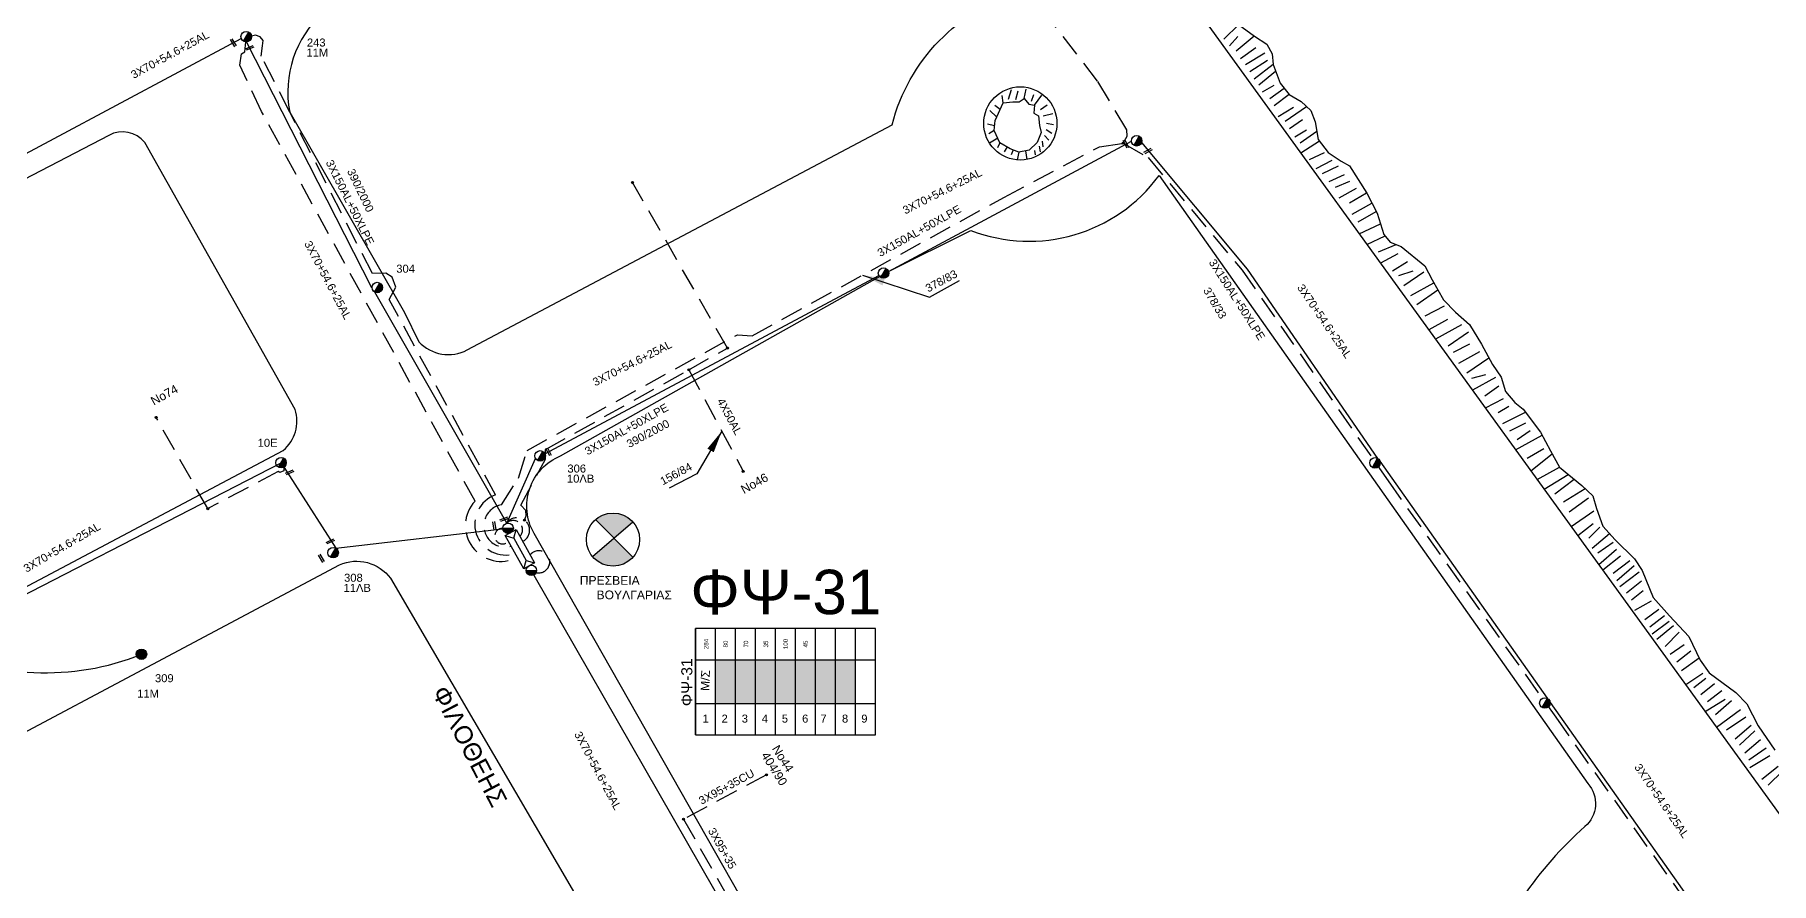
# Model space of a CAD drawing. Header units: millimetres. Extents: x 895 to 1951, y 728 to 1259.
# Drawn here: x 1061.8 to 1257.2, y 842.8 to 938.2 of the extents above; entities that cross this region are included whole.
import ezdxf
from ezdxf.enums import TextEntityAlignment as Align

# ---------------------------------------------------------------- set-up
doc = ezdxf.new("R2010")
doc.units = ezdxf.units.MM
doc.linetypes.add('DASHED', pattern=[19.05, 12.7, -6.35])
for name, color, linetype in [('Άγνωστα', 7, 'Continuous'), ('Ασφαλειοκιβώτια Χ.Τ 9 αναχωρήσεων', 7, 'Continuous'), ('Επιγραφές - Σχήματα', 7, 'Continuous'), ('Καλώδια ΧΤ   3x150AL+50XLPE', 7, 'DASHED'), ('Καλώδια ΧΤ   3x95+35 CU', 7, 'DASHED'), ('Μηχανική τομή', 7, 'Continuous'), ('Στύλος Ξύλινος', 7, 'Continuous'), ('Στύλος Ξύλινος @ 1', 7, 'Continuous'), ('Στύλος ΦΜ', 7, 'Continuous'), ('Στύλος ΦΜ @ 1', 7, 'Continuous'), ('Συνδέσεις', 7, 'Continuous'), ('Συνεστραμμένα ΧΤ   3x70+54.6+25 AL', 7, 'SYN_LINE'), ('Υποσταθμός εναέριος 2 στύλων', 7, 'Continuous'), ('Υποσταθμός πόλεως', 7, 'Continuous'), ('Υπόβαθρο ΔΕΗ', 7, 'Continuous'), ('Υπόγεια καλώδια Δικτύου ΧΤ και Παρ. ΧΤ - 3X150+70 AL', 7, 'DASHED'), ('Υπόγεια καλώδια Παροχών ΧΤ   4x50AL', 7, 'DASHED')]:
    doc.layers.add(name, color=color, linetype=linetype)
doc.styles.get("Standard").update_dxf_attribs({"font": 'ARIAL.TTF'})
doc.linetypes.add('SYN_LINE', pattern='A,0.5,-0.0001,["/\\/\\/\\/",Standard,S=0.1,R=0,X=0,Y=-0.05],-0.25', length=0.7501)
doc.dimstyles.new('ISO-25', dxfattribs={"dimtxt": 2.5, "dimasz": 2.5, "dimexe": 1.25, "dimexo": 0.625, "dimtad": 1, "dimtxsty": 'Standard', "dimcen": 2.5, "dimadec": 0, "dimazin": 0, "dimtfac": 1, "dimtmove": 0, "dimatfit": 3, "dimfxl": 1, "dimarcsym": 0})

# ---------------------------------------------------------------- blocks, each defined once
blk = doc.blocks.new('ΥΠΑΡΧΩΝ ΤΣΙΜΕΝΤΕΝΙΟΣ ΣΤΥΛΟΣ')
at = {"layer": 'Στύλος ΦΜ'}
blk.add_hatch(color=7, dxfattribs=at).paths.add_polyline_path([(-1.29, -2.28, 0.574793), (2.62, 0, 0.268822), (1.3, 2.27)])
at = {"layer": 'Στύλος ΦΜ', "color": 7}
blk.add_line((-1.29, -2.28), (1.3, 2.27), dxfattribs=at)
blk.add_circle((0, 0), 2.62, dxfattribs=at)
at = {"layer": 'Στύλος ΦΜ', "flags": 4}
for tag, p in [('ΑΡΙΘΜΟΣ', (-4.68, 8.05)), ('ΤΥΠΟΣ', (-4.91, 3.03))]:
    blk.add_attdef(tag, p, '', height=4, dxfattribs=at)
blk = doc.blocks.new('ΜΗΧΑΝΙΚΗ ΤΟΜΗ')
at = {"layer": 'Μηχανική τομή', "ltscale": 40}
for p, q in [((-1.89, 0.78), (1.89, 0.78)), ((1.89, 0), (-1.89, 0))]:
    blk.add_line(p, q, dxfattribs=at)
blk = doc.blocks.new('ΥΠΟΣΤΑΘΜΟΣ ΕΝΑΕΡΙΟΣ ΕΠΙ 2 ΣΤΥΛΩΝ')
at = {"layer": 'Υποσταθμός εναέριος 2 στύλων', "linetype": 'Continuous'}
for points in [[(-11.97, -2.11, 0.574793), (-8.45, -0.07, 0.268822), (-9.64, 1.98)], [(9.68, -2.15, 0.574793), (13.19, -0.1, 0.268822), (12.01, 1.95)]]:
    blk.add_hatch(color=256, dxfattribs=at).paths.add_polyline_path(points)
for p, q in [((-11.97, -2.11), (-9.64, 1.98)), ((9.68, -2.15), (12.01, 1.95))]:
    blk.add_line(p, q, dxfattribs=at)
for centre in [(-10.81, -0.07), (10.84, -0.1)]:
    blk.add_circle(centre, 2.36, dxfattribs=at)
at = {"layer": 'Υποσταθμός πόλεως', "linetype": 'Continuous', "ltscale": 40}
blk.add_lwpolyline([(-8.57, 2.82), (8.57, 2.82), (8.57, -2.82), (-8.57, -2.82)], close=True, dxfattribs=at)
for points in [[(-5.75, 0), (-8.57, 2.82)], [(-8.57, -2.82), (-5.75, 0)], [(-5.75, 0), (5.75, 0)], [(5.75, 0), (8.57, 2.82)], [(8.57, -2.82), (5.75, 0)]]:
    blk.add_lwpolyline(points, dxfattribs=at)
at = {"layer": 'Υποσταθμός εναέριος 2 στύλων', "ltscale": 40, "flags": 1}
for tag, p in [('ΜΕΤΑΣΧΗΜΑΤΙΣΜΟΣ', (14.09, 2.51)), ('ΙΣΧΥΣ', (14.07, -0.28)), ('ΑΡΙΘΜΟΣ', (14.19, -3))]:
    blk.add_attdef(tag, p, '', height=1.8, dxfattribs=at)
blk = doc.blocks.new('_ΣΥΝΔΕΣΗ')
at = {"layer": 'Συνδέσεις', "linetype": 'SYN_LINE', "ltscale": 40}
blk.add_hatch(color=256, dxfattribs=at).paths.add_polyline_path([(0.5, -0.01, 1), (-0.5, -0.01, 1)])
at = {"layer": 'Συνδέσεις'}
blk.add_circle((0, -0.01), 0.5, dxfattribs=at)
blk = doc.blocks.new('ΑΣΦΑΛΕΙΟΚΙΒΩΤΙΟ ΥΠΟΣΤΑΘΜΟΥ 9 ΑΝΑΧΩΡΗΣΕΩΝ')
at = {"layer": 'Ασφαλειοκιβώτια Χ.Τ 9 αναχωρήσεων', "ltscale": 40}
for p, q in [((-23.8, 40.36), (24.02, 40.36)), ((-9.72, 40.36), (-9.72, -40.64)), ((9.94, 40.36), (9.94, -40.64)), ((-23.8, 31.36), (24.02, 31.36)), ((-23.8, 22.36), (24.02, 22.36)), ((-23.8, 13.36), (24.02, 13.36)), ((-23.8, 4.36), (24.02, 4.36)), ((-23.8, -4.64), (24.02, -4.64)), ((-23.8, -13.64), (24.02, -13.64)), ((-23.8, -22.64), (24.02, -22.64)), ((-23.8, -31.64), (24.02, -31.64))]:
    blk.add_line(p, q, dxfattribs=at)
at = {"layer": 'Ασφαλειοκιβώτια Χ.Τ 9 αναχωρήσεων'}
blk.add_lwpolyline([(-23.8, -40.64), (24.02, -40.64), (24.02, 40.36), (-23.8, 40.36)], close=True, dxfattribs=at)
for s, p in [('1', (-18.29, 37.24)), ('2', (-18.29, 28.67)), ('3', (-18.29, 19.6)), ('4', (-18.29, 10.58)), ('5', (-18.29, 1.57)), ('6', (-18.29, -7.57)), ('7', (-18.29, -15.81)), ('8', (-18.29, -25.5)), ('9', (-18.29, -34.19))]:
    blk.add_text(s, height=3.6, rotation=270, dxfattribs=at).set_placement(p)
at = {"layer": 'Ασφαλειοκιβώτια Χ.Τ 9 αναχωρήσεων', "ltscale": 40}
for tag, height, p in [('ΟΝΟΜΑ', 5, (-0.16, 44.31)), ('ΚΕΙΜΕΝΟ 1', 2, (17.06, 35.59)), ('ΚΕΙΜΕΝΟ 2', 2, (17.06, 26.88)), ('ΚΕΙΜΕΝΟ 3', 2, (17.06, 17.69)), ('ΚΕΙΜΕΝΟ 4', 2, (17.06, 8.71)), ('ΚΕΙΜΕΝΟ 5', 2, (17.06, -0.13)), ('ΚΕΙΜΕΝΟ 6', 2, (17.06, -9.05)), ('ΚΕΙΜΕΝΟ 7', 2, (17.06, -18.13)), ('ΚΕΙΜΕΝΟ 8', 2, (17.06, -26.85)), ('ΚΕΙΜΕΝΟ 9', 2, (17.06, -35.99)), ('ΣΧ', 2, (-0.1, -42.64))]:
    blk.add_attdef(tag, text='', height=height, dxfattribs=at).set_placement(p, align=Align.MIDDLE_CENTER)
blk = doc.blocks.new('ΥΠΑΡΧΩΝ ΞΥΛΙΝΟΣ ΣΤΥΛΟΣ')
at = {"layer": 'Στύλος Ξύλινος'}
h = blk.add_hatch(color=7, dxfattribs=at)
h.paths.add_polyline_path([(-2.62, 0, 0.270008), (-1.29, -2.28), (1.3, 2.27, 0.576266)])
h.paths.add_polyline_path([(-1.29, -2.28, 0.574793), (2.62, 0, 0.268822), (1.3, 2.27)])
at = {"layer": 'Στύλος Ξύλινος', "color": 7}
blk.add_line((-1.29, -2.28), (1.3, 2.27), dxfattribs=at)
blk.add_circle((0, 0), 2.62, dxfattribs=at)
at = {"layer": 'Στύλος Ξύλινος', "flags": 4}
for tag, p in [('ΑΡΙΘΜΟΣ', (-4.91, 8.6)), ('ΤΥΠΟΣ', (-4.85, 3.39))]:
    blk.add_attdef(tag, p, '', height=4, dxfattribs=at)

msp = doc.modelspace()

# ---------------------------------------------------------------- hatches: boundary and pattern name
at = {"layer": 'Ασφαλειοκιβώτια Χ.Τ 9 αναχωρήσεων'}
for color, points in [(27, [(1140.67, 867.93), (1138.42, 867.93), (1138.42, 863.02), (1140.67, 863.02)]), (62, [(1142.92, 867.93), (1140.67, 867.93), (1140.67, 863.02), (1142.92, 863.02)]), (85, [(1145.17, 867.93), (1142.92, 867.93), (1142.92, 863.02), (1145.17, 863.02)]), (6, [(1147.42, 867.93), (1145.17, 867.93), (1145.17, 863.02), (1147.42, 863.02)]), (133, [(1149.67, 867.93), (1147.42, 867.93), (1147.42, 863.02), (1149.67, 863.02)]), (30, [(1151.92, 867.93), (1149.67, 867.93), (1149.67, 863.02), (1151.92, 863.02)]), (173, [(1154.17, 867.93), (1151.92, 867.93), (1151.92, 863.02), (1154.17, 863.02)])]:
    msp.add_hatch(color=color, dxfattribs=at).paths.add_polyline_path(points)
at = {"layer": 'Επιγραφές - Σχήματα'}
h = msp.add_hatch(color=1, dxfattribs=at)
h.paths.add_polyline_path([(1126.99, 881.63), (1129.11, 883.45, 0.410809), (1124.91, 883.71)])
h.paths.add_polyline_path([(1124.57, 879.55, 0.461753), (1129.12, 879.48), (1126.99, 881.63)])

# ---------------------------------------------------------------- linework, layer by layer
at = {"layer": 'Άγνωστα', "color": 133, "linetype": 'DASHED', "ltscale": 0.2}
msp.add_lwpolyline([(1116.12, 879.45, -0.841113), (1111.36, 885.78), (1087.34, 929.63), (1084.89, 934.82), (1085.08, 936.1), (1085.48, 936.31), (1085.58, 937.44)], format="xyb", dxfattribs=at)
at = {"layer": 'Άγνωστα', "color": 6, "linetype": 'DASHED', "ltscale": 0.2}
msp.add_lwpolyline([(1089.84, 889.6), (1089.86, 889.18), (1089.39, 889.01), (1089.2, 889.12), (1081.3, 884.94), (1075.48, 895.21)], dxfattribs=at)
at = {"layer": 'Άγνωστα', "color": 27, "linetype": 'DASHED', "ltscale": 0.2}
msp.add_lwpolyline([(1134.82, 850.01), (1139.8, 841.25), (1141.98, 837.18)], dxfattribs=at)
at = {"layer": 'Επιγραφές - Σχήματα', "color": 1}
for points in [[(1124.57, 879.55), (1129.11, 883.45)], [(1129.12, 879.48), (1124.91, 883.71)]]:
    msp.add_lwpolyline(points, dxfattribs=at)
msp.add_circle((1126.88, 881.46), 2.99, dxfattribs=at)
at = {"layer": 'Καλώδια ΧΤ   3x150AL+50XLPE', "color": 62, "ltscale": 0.2}
for points in [[(1184.26, 926.04), (1184.73, 926.83), (1184.69, 927.54), (1181.39, 933.04), (1175.14, 941.13, 0.489345), (1175.45, 942.41)], [(1115.41, 880.73, -1.06118), (1114.33, 885.37), (1116.25, 888.36), (1117.21, 891.5), (1140.87, 904.49), (1142.55, 904.39), (1170.83, 919.95), (1181.62, 925.64), (1184.26, 926.04), (1187.06, 924.44), (1197.66, 911.75), (1214.06, 888.06), (1232.92, 861.47), (1247.22, 841.25), (1250.48, 836.73), (1250.88, 836.28), (1251.53, 836.14), (1252.56, 835.69), (1253.3, 835.2), (1253.58, 834.57), (1253.44, 833.96)]]:
    msp.add_lwpolyline(points, format="xyb", dxfattribs=at)
at = {"layer": 'Καλώδια ΧΤ   3x150AL+50XLPE', "color": 30, "ltscale": 0.2}
msp.add_lwpolyline([(1115.87, 879.89, -0.989623), (1113.67, 886.49), (1101.71, 908.46), (1102.47, 909.87), (1102.05, 910.97), (1101.33, 911.44), (1099.81, 911.39), (1090.51, 929.55), (1087.32, 935.84), (1087.47, 937.01), (1087.52, 937.58), (1087.19, 938), (1086.68, 938.21), (1086.2, 938.1)], format="xyb", dxfattribs=at)
at = {"layer": 'Καλώδια ΧΤ   3x150AL+50XLPE', "color": 173, "ltscale": 0.2}
msp.add_lwpolyline([(1116.92, 883.64), (1117.12, 884.15), (1117.09, 884.73), (1116.53, 885.35), (1119.29, 890.52), (1119.27, 891.58), (1135.41, 900.57), (1139.76, 903.01), (1129.07, 921.63)], dxfattribs=at)
msp.add_arc((1116.09, 882.51), 1.41, 297.0798, 146.1467, dxfattribs=at)
at = {"layer": 'Καλώδια ΧΤ   3x150AL+50XLPE', "color": 85, "linetype": 'DASHED', "ltscale": 0.1}
msp.add_arc((1115.66, 882.55), 1.05, 316.1688, 134.8535, dxfattribs=at)
at = {"layer": 'Καλώδια ΧΤ   3x150AL+50XLPE', "color": 6, "linetype": 'DASHED', "ltscale": 0.1}
msp.add_arc((1114.46, 881.85), 0.882, 88.6635, 318.2825, dxfattribs=at)
at = {"layer": 'Καλώδια ΧΤ   3x150AL+50XLPE', "color": 27, "ltscale": 0.2}
msp.add_arc((1118.53, 878.96), 1.24, 256.5755, 141.038, dxfattribs=at)
at = {"layer": 'Καλώδια ΧΤ   3x95+35 CU', "color": 27, "ltscale": 0.2}
msp.add_lwpolyline([(1144.14, 854.99), (1134.82, 850.01), (1134.82, 850.01)], dxfattribs=at)
at = {"layer": 'Συνεστραμμένα ΧΤ   3x70+54.6+25 AL', "color": 85, "ltscale": 20}
for points in [[(1049.96, 919.09), (1085.07, 937.82)], [(1099.77, 909.79), (1085.67, 937.44)], [(1114.92, 883.29), (1100.1, 909.28)]]:
    msp.add_lwpolyline(points, dxfattribs=at)
at = {"layer": 'Συνεστραμμένα ΧΤ   3x70+54.6+25 AL', "color": 173, "ltscale": 20}
for points in [[(1157.87, 911.61), (1185.19, 926.28)], [(1119.22, 891.11), (1156.78, 911.18)], [(1114.92, 883.29), (1118.16, 890.6)]]:
    msp.add_lwpolyline(points, dxfattribs=at)
at = {"layer": 'Συνεστραμμένα ΧΤ   3x70+54.6+25 AL', "color": 62, "ltscale": 20}
for points in [[(1186.33, 926.13), (1198.22, 911.87), (1212.87, 890.6)], [(1213.14, 890.28), (1231.95, 863.62)], [(1232.28, 863.15), (1247.77, 841.25), (1253.05, 833.89)]]:
    msp.add_lwpolyline(points, dxfattribs=at)
at = {"layer": 'Συνεστραμμένα ΧΤ   3x70+54.6+25 AL', "color": 6, "linetype": 'SYN_LINE', "ltscale": 20}
msp.add_lwpolyline([(1037.44, 849.17), (1049.9, 869.69), (1089.54, 890.11), (1095.7, 880.5), (1115.09, 882.73)], dxfattribs=at)
at = {"layer": 'Συνεστραμμένα ΧΤ   3x70+54.6+25 AL', "color": 27, "ltscale": 20}
msp.add_lwpolyline([(1117.98, 877.47), (1141.39, 836.59), (1141.39, 836.59)], dxfattribs=at)
at = {"layer": 'Συνεστραμμένα ΧΤ   3x70+54.6+25 AL', "color": 6, "linetype": 'SYN_LINE', "ltscale": 20}
msp.add_arc((1063.11, 895.14), 28.66, 242.5705, 291.9847, dxfattribs=at)
at = {"layer": 'Υπόβαθρο ΔΕΗ'}
for points in [[(1356.16, 740.09), (1349.47, 761.77), (1338.39, 793.51), (1330.14, 817.49), (1321.93, 841.25), (1298.05, 910.06), (1286.81, 942.22), (1285.74, 943.72), (1283.22, 945.34), (1209.46, 1000.87, 0.331413), (1203.13, 1000.91), (1168.85, 981.36, 0.491397), (1167.92, 974.75), (1189.46, 945.34), (1264.83, 841.25), (1286, 811.5), (1312.59, 773.73), (1333.03, 743.97)], [(1229.2, 841.25, 0.029261), (1225.09, 835.21), (1194.29, 818.14), (1170.31, 804.72, -0.443865), (1160.36, 806.98), (1155.89, 814.94), (1141.27, 841.25), (1118, 882.15, -0.453109), (1120.98, 890.88), (1157.87, 911.61), (1167.14, 916.24, 0.337857), (1188.31, 922.4), (1236.54, 854.01, -0.418846), (1236.21, 849.19, 0.058662), (1229.2, 841.25)]]:
    msp.add_lwpolyline(points, format="xyb", dxfattribs=at)
for points in [[(1172.84, 943.07), (1154.18, 970.06, 0.382493), (1149.13, 970.74), (1102.71, 945.34), (1094.24, 940.71, 0.261674), (1090.51, 929.55), (1103.42, 907.01), (1105.04, 903.71, 0.339954), (1110.49, 902.8), (1158.28, 928.13, -0.26783), (1172.84, 943.07)], [(1031.24, 860.47), (1031.24, 860.47), (1089.78, 891.49, 0.304729), (1091.12, 896.1), (1074.2, 926.12, 0.363376), (1070.18, 926.93), (1018.63, 900.14), (997.4, 889.09, 0.417466), (994.73, 880.47), (1007.97, 851.48, 0.328495), (1011.05, 850.27, -0.324226)], [(1122.8, 841.25), (1147.17, 799.23, -0.366429), (1143.69, 790.21), (1117.21, 775.7), (1099.22, 765.89), (1076.21, 753.37, 0.403489), (1055.02, 745.77), (1028.4, 804.53), (1016.91, 829.13, -0.332738), (1018.59, 837.21, 0.290662), (1033.06, 841.25, 0.121029), (1037.16, 847.27), (1096.11, 878.64, -0.343106), (1101.86, 877.12)]]:
    msp.add_lwpolyline(points, format="xyb", close=True, dxfattribs=at)
for points in [[(1195.6, 937.75), (1197.27, 939.38)], [(1196.24, 937.01), (1197.18, 938.04)], [(1196.98, 936.45), (1198.99, 938.13)], [(1197.23, 939.41), (1199.02, 938.1), (1200.41, 937.2), (1201.03, 936.08), (1201.14, 934.88), (1201.91, 932.8), (1202.95, 931.52), (1204.28, 930.74), (1205.36, 929.71), (1205.88, 928.46), (1206.21, 926.45), (1207.33, 924.99), (1208.77, 924.03), (1209.73, 923.5), (1211.68, 920.41), (1212.83, 918.19), (1213.58, 915.79), (1214.31, 914.93), (1215.55, 914.41), (1218.2, 912.25), (1219.01, 910.69), (1220.31, 908.42), (1221.63, 907.03), (1223.21, 905.66), (1224.56, 903.44), (1225.81, 901.14), (1226.8, 899.73), (1227.29, 898.11), (1228.31, 896.88), (1229.27, 896.12), (1231.2, 893.55), (1232.35, 891.43), (1233.34, 889.6), (1235.84, 887.55), (1237.09, 886.38), (1237.49, 884.97), (1238.21, 882.97), (1239.61, 881.43), (1241.8, 879.29), (1242.64, 877.98), (1243.9, 874.94), (1245.71, 872.88), (1247.88, 870.55), (1249.17, 867.91), (1250.19, 866.49), (1253.19, 864.25), (1254.41, 862.97), (1255.7, 860.53), (1257.56, 857.79)], [(1197.47, 935.57), (1199.17, 936.8)], [(1198.01, 934.89), (1200.2, 936.21)], [(1198.53, 934.1), (1200.51, 935.37)], [(1199.01, 933.28), (1201.14, 934.92)], [(1199.51, 932.61), (1201.41, 934.14)], [(1171.36, 930.98), (1171.7, 932.09)], [(1172.21, 930.95), (1172.45, 931.95)], [(1173.12, 931.06), (1173.35, 932.14)], [(1199.93, 931.81), (1201.24, 932.59)], [(1200.76, 931.06), (1202.37, 932.23)], [(1174.31, 930.32), (1174.22, 929.41), (1174.75, 929.11), (1174.85, 928.05), (1175.05, 927.25), (1174.59, 926.14), (1173.68, 925.28), (1172.53, 925.04), (1171.54, 925.43), (1170.41, 926.08), (1169.76, 927.46), (1169.85, 928.61), (1170.78, 930.58), (1171.84, 930.71), (1172.56, 930.69), (1173.12, 931.06), (1173.66, 930.45), (1174.31, 930.32)], [(1170.42, 929.82), (1169.84, 930.3)], [(1170.78, 930.58), (1170.67, 931.41)], [(1173.95, 930.79), (1174.2, 931.52)], [(1174.31, 930.32), (1175.11, 931.45)], [(1174.98, 929.85), (1175.7, 930.37)], [(1201.24, 930.28), (1202.92, 931.55)], [(1201.71, 929.04), (1203.41, 930.11)], [(1202.49, 928.52), (1204.87, 930.17)], [(1169.8, 928), (1169.02, 928.17)], [(1170.03, 929), (1169.26, 929.71)], [(1175.27, 929.11), (1176.37, 929.39)], [(1175.63, 928.29), (1176.44, 928.16)], [(1202.97, 927.71), (1204.45, 928.71)], [(1169.76, 927.46), (1169.16, 927.11)], [(1170.15, 926.63), (1169.22, 926.06)], [(1170.41, 926.08), (1170.14, 925.54)], [(1175.14, 926.29), (1175.22, 925.62)], [(1175.42, 926.92), (1175.89, 926.38)], [(1175.59, 927.59), (1176.26, 927.16)], [(1203.59, 926.76), (1204.89, 927.55)], [(1204.16, 926.1), (1206.05, 927.41)], [(1206.35, 926.27), (1204.25, 924.92)], [(1171.2, 925.62), (1170.87, 925.06)], [(1171.89, 925.29), (1171.65, 924.74)], [(1172.53, 925.04), (1172.35, 924.16)], [(1173.27, 925.19), (1173.42, 924.2)], [(1174.29, 925.23), (1174.35, 924.73)], [(1174.82, 925.7), (1174.94, 925.08)], [(1205.22, 924.21), (1206.93, 925)], [(1205.97, 923.21), (1207.78, 924.14)], [(1206.69, 922.65), (1208.5, 923.5)], [(1207.42, 921.74), (1209.18, 922.53)], [(1208.16, 921.1), (1209.75, 921.79)], [(1208.57, 919.9), (1210.51, 920.97)], [(1209.72, 919.32), (1211.65, 920.46)], [(1210.02, 918.08), (1212.25, 919.31)], [(1210.69, 917.2), (1212.74, 918.36)], [(1210.81, 915.86), (1213.21, 916.96)], [(1211.69, 914.64), (1213.73, 915.61)], [(1212.98, 913.81), (1214.97, 914.65)], [(1215.18, 913.59), (1213.21, 912.54)], [(1214.56, 911.69), (1216.25, 912.73)], [(1215.26, 911.15), (1216.88, 911.68)], [(1215.84, 910.05), (1218.1, 911.59)], [(1216.61, 908.92), (1219.21, 910.35)], [(1217.3, 907.9), (1219.67, 909.55)], [(1218.24, 906.64), (1220.4, 907.74)], [(1220.75, 906.22), (1218.64, 905.05)], [(1222.33, 905.62), (1219.38, 904.02)], [(1220.81, 903.27), (1223.12, 904.83)], [(1221.44, 902.53), (1223.26, 903.47)], [(1222.04, 901.3), (1224.38, 902.61)], [(1222.94, 900.22), (1225.38, 901.92)], [(1223.5, 899.61), (1225.06, 900.04)], [(1226.15, 899.7), (1223.55, 898.26)], [(1224.95, 897.62), (1226.52, 898.75)], [(1227, 897.28), (1225, 896.26)], [(1226.43, 895.76), (1227.64, 896.45)], [(1226.98, 894.53), (1229.52, 895.78)], [(1227.75, 893.7), (1229.57, 894.59)], [(1228.4, 891.56), (1231.39, 893.21)], [(1230.06, 893.68), (1228.6, 892.7)], [(1229.71, 890.62), (1231.57, 891.71)], [(1230.12, 889.19), (1232.54, 891.09)], [(1230.82, 888.22), (1233.34, 889.6)], [(1231.62, 887.12), (1234.31, 888.8)], [(1232.84, 886.62), (1235, 888.24)], [(1233.81, 885.71), (1236.22, 887.2)], [(1234.42, 884.6), (1236.61, 886.17)], [(1237.21, 884.66), (1234.66, 882.91)], [(1237.14, 883.22), (1235.42, 881.87)], [(1236.66, 881.61), (1237.9, 882.87)], [(1237.02, 880.51), (1238.97, 882.14)], [(1237.65, 879.96), (1239.37, 881.17)], [(1239.77, 880.34), (1237.78, 878.61)], [(1240.21, 879.61), (1238.22, 878.01)], [(1239.4, 877.68), (1241.27, 879.11)], [(1239.78, 876.87), (1241.73, 878.56)], [(1240.14, 876.19), (1242.29, 877.85)], [(1240.88, 875.48), (1242.58, 876.83)], [(1241.44, 874.7), (1242.75, 875.73)], [(1241.81, 873.51), (1243.7, 874.59)], [(1242.94, 872.49), (1244.52, 873.63)], [(1243.52, 871.66), (1245.17, 872.92)], [(1243.78, 870.85), (1245.7, 872.28)], [(1246.16, 871.77), (1244.31, 870.22)], [(1246.8, 871.03), (1245.23, 869.42)], [(1247.38, 869.62), (1245.81, 868.53)], [(1246.55, 867.71), (1248.12, 868.96)], [(1247.07, 866.74), (1249.04, 868.17)], [(1249.47, 866.39), (1247.55, 865.11)], [(1248.47, 864.84), (1249.8, 865.87)], [(1249.25, 864.05), (1250.8, 865.26)], [(1252, 863.49), (1249.73, 862.1)], [(1250.01, 863.24), (1251.6, 864.47)], [(1250.88, 861.8), (1252.68, 863.36)], [(1253.71, 862.31), (1251.01, 860.34)], [(1252.15, 860.08), (1254.31, 861.53)], [(1254.92, 860.56), (1253.12, 859.02)], [(1253.59, 858.35), (1255.31, 859.96)], [(1254.2, 857.46), (1255.97, 858.96)], [(1254.65, 856.69), (1256.58, 858.04)], [(1254.77, 855.82), (1257.01, 857.17)], [(1256.09, 854.52), (1257.94, 855.97)], [(1256.8, 853.83), (1258.48, 855.44)]]:
    msp.add_lwpolyline(points, dxfattribs=at)
msp.add_circle((1172.7, 928.27), 4.12, dxfattribs=at)
at = {"layer": 'Υπόγεια καλώδια Παροχών ΧΤ   4x50AL', "color": 173, "ltscale": 0.2}
msp.add_lwpolyline([(1135.41, 900.57), (1141.53, 889.14)], dxfattribs=at)

# ---------------------------------------------------------------- block references
at = {"layer": 'Ασφαλειοκιβώτια Χ.Τ 9 αναχωρήσεων', "xscale": 0.25, "yscale": 0.25, "zscale": 0.25, "rotation": 90}
msp.add_blockref('ΑΣΦΑΛΕΙΟΚΙΒΩΤΙΟ ΥΠΟΣΤΑΘΜΟΥ 9 ΑΝΑΧΩΡΗΣΕΩΝ', (1146.26, 865.45), dxfattribs=at).add_auto_attribs({'ΟΝΟΜΑ': 'ΦΨ-31', 'ΚΕΙΜΕΝΟ 2': '80', 'ΚΕΙΜΕΝΟ 1': '284', 'ΚΕΙΜΕΝΟ 3': '70', 'ΚΕΙΜΕΝΟ 4': '35', 'ΚΕΙΜΕΝΟ 5': '100', 'ΚΕΙΜΕΝΟ 6': '45'})
at = {"layer": 'Μηχανική τομή'}
for p, xscale, yscale, zscale, rotation in [((1084.26, 937.39), 0.2500000000001384, 0.2500000000001384, 0.2500000000001384, 120.4472056917649), ((1085.97, 936.85), 0.2500000000002197, 0.2500000000002197, 0.2500000000002197, 202.0910860683802), ((1184.66, 926), 0.2500000000002044, 0.2500000000002044, 0.2500000000002044, 117.2218004961231), ((1187.11, 925.08), 0.2500000000000858, 0.2500000000000858, 0.2500000000000858, 29.09012602717003), ((1119.72, 891.38), 0.2500000000002044, 0.2500000000002044, 0.2500000000002044, 117.2218004961231), ((1090.47, 889.11), 0.2500000000001271, 0.2500000000001271, 0.2500000000001271, 204.0155802440582), ((1113.43, 882.98), 0.250000000000242, 0.250000000000242, 0.250000000000242, 280.4124090548902), ((1114.6, 883.85), 0.2500000000002197, 0.2500000000002197, 0.2500000000002197, 202.0910860683802), ((1095.04, 881.34), 0.2500000000001271, 0.2500000000001271, 0.2500000000001271, 204.0155802440582), ((1094.16, 879.4), 0.2500000000001384, 0.2500000000001384, 0.2500000000001384, 120.4472056917649)]:
    msp.add_blockref('ΜΗΧΑΝΙΚΗ ΤΟΜΗ', p, dxfattribs=dict(at, xscale=xscale, yscale=yscale, zscale=zscale, rotation=rotation))
at = {"layer": 'Στύλος Ξύλινος @ 1', "ltscale": 40}
ref = msp.add_blockref('ΥΠΑΡΧΩΝ ΞΥΛΙΝΟΣ ΣΤΥΛΟΣ', (1073.84, 868.56), dxfattribs=dict(at, xscale=0.2249999999999091, yscale=0.2249999999999091, zscale=0.2249999999999091))
ref.add_attrib('ΤΥΠΟΣ', '11M', (1073.36, 863.69), dxfattribs={"layer": 'Στύλος Ξύλινος', "height": 0.9, "flags": 4})
ref.add_attrib('ΑΡΙΘΜΟΣ', '309', (1075.36, 865.42), dxfattribs={"layer": 'Στύλος Ξύλινος', "height": 0.9, "flags": 4})
at = {"layer": 'Στύλος ΦΜ @ 1', "ltscale": 40}
ref = msp.add_blockref('ΥΠΑΡΧΩΝ ΤΣΙΜΕΝΤΕΝΙΟΣ ΣΤΥΛΟΣ', (1085.62, 938.03), dxfattribs=dict(at, xscale=0.2249999999999091, yscale=0.2249999999999091, zscale=0.2249999999999091))
ref.add_attrib('ΤΥΠΟΣ', '11M', (1092.4, 935.79), dxfattribs={"layer": 'Στύλος ΦΜ', "height": 0.9, "flags": 4})
ref.add_attrib('ΑΡΙΘΜΟΣ', '243', (1092.45, 936.92), dxfattribs={"layer": 'Στύλος ΦΜ', "height": 0.9, "flags": 4})
at = {"layer": 'Στύλος ΦΜ @ 1', "ltscale": 40, "xscale": 0.2249999999999091, "yscale": 0.2249999999999091, "zscale": 0.2249999999999091}
for p in [(1185.78, 926.32), (1157.31, 911.44), (1212.59, 890.09), (1231.7, 863.08)]:
    msp.add_blockref('ΥΠΑΡΧΩΝ ΤΣΙΜΕΝΤΕΝΙΟΣ ΣΤΥΛΟΣ', p, dxfattribs=at)
at = {"layer": 'Στύλος ΦΜ @ 1', "ltscale": 40}
ref = msp.add_blockref('ΥΠΑΡΧΩΝ ΤΣΙΜΕΝΤΕΝΙΟΣ ΣΤΥΛΟΣ', (1100.36, 909.81), dxfattribs=dict(at, xscale=0.2249999999999091, yscale=0.2249999999999091, zscale=0.2249999999999091))
ref.add_attrib('ΤΥΠΟΣ', '304', (1102.5, 911.48), dxfattribs={"layer": 'Στύλος ΦΜ', "height": 0.9, "flags": 4})
ref = msp.add_blockref('ΥΠΑΡΧΩΝ ΤΣΙΜΕΝΤΕΝΙΟΣ ΣΤΥΛΟΣ', (1089.54, 890.11), dxfattribs=dict(at, xscale=0.2249999999999091, yscale=0.2249999999999091, zscale=0.2249999999999091))
ref.add_attrib('ΤΥΠΟΣ', '10E', (1086.91, 891.9), dxfattribs={"layer": 'Στύλος ΦΜ', "height": 0.9, "flags": 4})
ref = msp.add_blockref('ΥΠΑΡΧΩΝ ΤΣΙΜΕΝΤΕΝΙΟΣ ΣΤΥΛΟΣ', (1118.68, 890.88), dxfattribs=dict(at, xscale=0.2249999999999091, yscale=0.2249999999999091, zscale=0.2249999999999091))
ref.add_attrib('ΤΥΠΟΣ', '10ΛB', (1121.7, 887.87), dxfattribs={"layer": 'Στύλος ΦΜ', "height": 0.9, "flags": 4})
ref.add_attrib('ΑΡΙΘΜΟΣ', '306', (1121.75, 889), dxfattribs={"layer": 'Στύλος ΦΜ', "height": 0.9, "flags": 4})
ref = msp.add_blockref('ΥΠΑΡΧΩΝ ΤΣΙΜΕΝΤΕΝΙΟΣ ΣΤΥΛΟΣ', (1095.4, 879.99), dxfattribs=dict(at, xscale=0.2249999999999091, yscale=0.2249999999999091, zscale=0.2249999999999091))
ref.add_attrib('ΤΥΠΟΣ', '11ΛB', (1096.57, 875.58), dxfattribs={"layer": 'Στύλος ΦΜ', "height": 0.9, "flags": 4})
ref.add_attrib('ΑΡΙΘΜΟΣ', '308', (1096.63, 876.72), dxfattribs={"layer": 'Στύλος ΦΜ', "height": 0.9, "flags": 4})
at = {"layer": 'Συνδέσεις', "xscale": 0.2249999999999091, "yscale": 0.2249999999999091, "zscale": 0.2249999999999091}
for p in [(1184.26, 926.04), (1129.07, 921.63), (1139.76, 903.01), (1135.41, 900.57), (1075.48, 895.21), (1141.53, 889.14), (1081.3, 884.94), (1116.92, 883.66), (1144.14, 854.99), (1134.82, 850.01)]:
    msp.add_blockref('_ΣΥΝΔΕΣΗ', p, dxfattribs=at)
at = {"layer": 'Υποσταθμός εναέριος 2 στύλων', "xscale": 0.2499999999999938, "yscale": 0.2499999999999938, "zscale": 0.2499999999999938, "rotation": 298.9938747337835}
msp.add_blockref('ΥΠΟΣΤΑΘΜΟΣ ΕΝΑΕΡΙΟΣ ΕΠΙ 2 ΣΤΥΛΩΝ', (1116.41, 880.38), dxfattribs=at)

# ---------------------------------------------------------------- texts
at = {"layer": 'Επιγραφές - Σχήματα', "color": 7, "insert": (1135.57, 878.07), "char_height": 5, "width": 84.1859, "attachment_point": 1}
msp.add_mtext('ΦΨ-31', dxfattribs=at)
at = {"layer": 'Επιγραφές - Σχήματα', "color": 7, "width": 84.1859, "attachment_point": 1}
for s, insert, char_height, rotation in [('{\\H1.083x;\\C256;Μ/Σ}', (1136.73, 864.46), 0.9, 88.0043), ('ΦΙΛΟΘΕΗΣ', (1108.21, 865.25), 2, 297.592), ('3X95+35', (1138.31, 849.16), 0.9, 299.5882)]:
    msp.add_mtext(s, dxfattribs=dict(at, insert=insert, char_height=char_height, rotation=rotation))
at = {"layer": 'Καλώδια ΧΤ   3x150AL+50XLPE', "color": 7, "char_height": 0.9, "width": 13.9242, "attachment_point": 5}
for insert, rotation in [((1097.29, 919.38), 296.5977), ((1161.32, 916.18), 29.1325), ((1197.07, 908.45), 302.6818), ((1128.4, 893.87), 29.1325)]:
    msp.add_mtext('3X150AL+50XLPE', dxfattribs=dict(at, insert=insert, rotation=rotation))
at = {"layer": 'Καλώδια ΧΤ   3x95+35 CU', "color": 7, "insert": (1136.41, 852.41), "char_height": 0.9, "width": 84.1859, "attachment_point": 1, "rotation": 28.4455}
msp.add_mtext('3X95+35CU', dxfattribs=at)
at = {"layer": 'Συνεστραμμένα ΧΤ   3x70+54.6+25 AL', "color": 7, "char_height": 0.9, "width": 84.1859, "attachment_point": 1}
for insert, rotation in [((1072.53, 934.05), 28.7015), ((1159.35, 918.83), 26.887), ((1092.91, 915.18), 297.9893), ((1204.53, 910.31), 304.4297), ((1124.47, 899.49), 26.887), ((1060.45, 878.5), 30.4157), ((1123.28, 860.01), 297.9893), ((1242.46, 856.37), 304.4297)]:
    msp.add_mtext('3X70+54.6+25AL', dxfattribs=dict(at, insert=insert, rotation=rotation))
at = {"layer": 'Υπόγεια καλώδια Δικτύου ΧΤ και Παρ. ΧΤ - 3X150+70 AL', "color": 7, "char_height": 0.9, "width": 84.1859, "attachment_point": 1}
for s, insert, rotation in [('390/2000', (1097.75, 923.3), 295.6247), ('378/83', (1161.91, 910.04), 28.1595), ('378/33', (1194, 909.95), 300.7803), ('{\\H1.083x;\\C256;No74}', (1074.75, 897.38), 28.8683), ('390/2000', (1128.29, 892.54), 28.1595), ('156/84', (1132.06, 888.35), 28.1595), ('{\\H1.083x;\\C256;No46}', (1141.13, 887.43), 28.8683), ('{\\H1.083x;\\C256;ΠΡΕΣΒΕΙΑ\\P     ΒΟΥΛΓΑΡΙΑΣ}', (1123.14, 877.36), 359.8937), ('{\\H1.083x;\\C256;No44}', (1145.54, 858.47), 302.0943), ('{\\H1.083x;\\C256;404/90}', (1144.34, 857.71), 302.0943)]:
    msp.add_mtext(s, dxfattribs=dict(at, insert=insert, rotation=rotation))
at = {"layer": 'Υπόγεια καλώδια Παροχών ΧΤ   4x50AL', "color": 7, "insert": (1139.33, 897.48), "char_height": 0.9, "width": 84.1859, "attachment_point": 1, "rotation": 298.3978}
msp.add_mtext('4X50AL', dxfattribs=at)

# ---------------------------------------------------------------- leaders
at = {"layer": 'Επιγραφές - Σχήματα'}
for points in [[(1154.96, 911.22), (1162.48, 908.74), (1165.84, 910.59)], [(1139.12, 893.65), (1136.31, 888.85), (1133.2, 887.23)]]:
    msp.add_leader(points, dimstyle='ISO-25', override={"dimgap": 0.625, "dimtad": 0}, dxfattribs=at)

doc.saveas('drawing.dxf')
